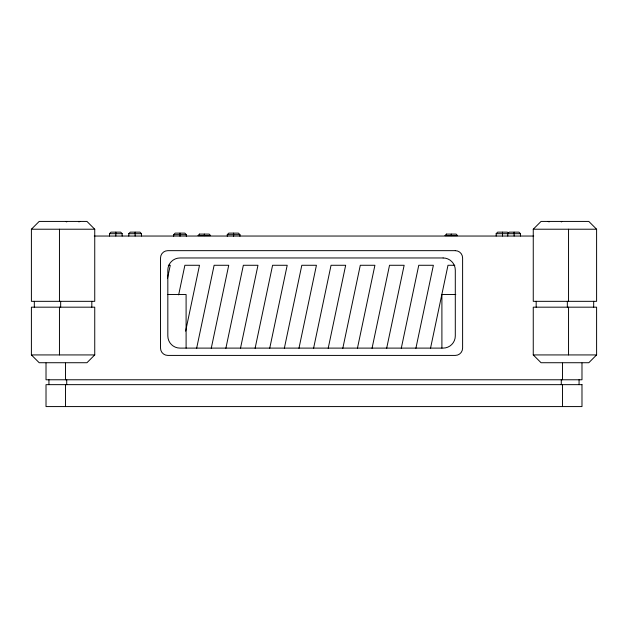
<?xml version="1.0" encoding="UTF-8"?>
<svg xmlns="http://www.w3.org/2000/svg" width="628" height="628" viewBox="0 0 628 628"><rect width="100%" height="100%" fill="white"/><g stroke="black" fill="none" stroke-linecap="round" stroke-linejoin="round"><path stroke-width="0.94" d="M167.448 278.636L170.267 265.275L168.312 265.275M178.65 294.862L184.883 265.275L199.5 265.275L185.637 331.129M196.635 348.305L214.117 265.275L228.733 265.275L211.251 348.305M225.868 348.305L243.35 265.275L257.967 265.275L240.485 348.305M255.101 348.305L272.583 265.275L287.2 265.275L269.718 348.305M284.335 348.305L301.817 265.275L316.434 265.275L298.959 348.305M313.576 348.305L331.05 265.275L345.667 265.275L328.193 348.305M342.81 348.305L360.291 265.275L374.908 265.275L357.426 348.305M372.043 348.305L389.525 265.275L404.142 265.275L386.66 348.305M401.276 348.305L418.758 265.275L433.375 265.275L415.893 348.305M430.51 348.305L447.992 265.275L454.813 265.275M109.5 236.042L109.5 233.702L110.975 232.14L120.686 232.14L122.162 233.702L122.162 236.042M128.795 236.042L128.795 233.702L130.271 232.14L139.973 232.14L141.457 233.702L141.457 236.042M173.681 236.238L173.681 234.676L175.157 233.121L184.86 233.121L186.335 234.676L186.335 236.238M227.273 236.238L227.273 234.676L228.749 233.121L238.459 233.121L239.935 234.676L239.935 236.238M496.167 236.042L496.167 233.702L497.643 232.14L507.345 232.14L508.335 233.184M31.4 229.22L39.195 221.425L86.947 221.425L94.742 229.22L94.742 301.33L31.4 301.33L31.4 229.22L94.742 229.22M94.742 354.93L86.947 362.725L39.195 362.725L31.4 354.93L31.4 307.178L94.742 307.178L94.742 354.93L31.4 354.93M533.258 229.22L541.053 221.425L588.805 221.425L596.6 229.22L596.6 301.33L533.258 301.33L533.258 229.22L596.6 229.22M596.6 354.93L588.805 362.725L541.053 362.725L533.258 354.93L533.258 307.178L596.6 307.178L596.6 354.93L533.258 354.93M78.877 221.927L79.889 221.425M561.244 221.927L562.256 221.425M109.5 233.702L122.162 233.702M128.795 233.702L141.457 233.702M496.167 233.702L520.439 233.702L520.439 236.042M173.681 234.676L186.335 234.676M227.273 234.676L239.935 234.676M94.263 236.042L533.714 236.042M167.433 294.508L186.1 294.508L186.1 348.108M455.795 294.508L441.9 294.508L441.9 348.108M548.111 221.425L549.123 221.927M65.744 221.425L66.756 221.927M520.439 233.702L518.964 232.14L509.261 232.14L507.785 233.702L507.785 236.042M593.68 301.33L593.68 307.178M581.983 363.023L581.983 379.775L46.017 379.775L46.017 363.023M579.063 379.775L579.063 384.65M568.544 229.22L568.544 301.33M568.544 307.178L568.544 354.93M567.335 301.33L567.335 307.178M562.492 363.157L562.492 379.775M562.492 384.65L562.492 406.575M561.283 379.775L561.283 384.65M536.179 301.33L536.179 307.178M514.112 232.14L514.112 236.042M502.494 232.14L502.494 236.042M451.257 234.095L451.257 235.649M233.608 233.121L233.608 236.238M204.312 234.095L204.312 235.649M180.008 233.121L180.008 236.238M135.122 232.14L135.122 236.042M115.835 232.14L115.835 236.042M91.821 301.33L91.821 307.178M66.717 379.775L66.717 384.65M65.508 363.157L65.508 379.775M65.508 384.65L65.508 406.575M60.665 301.33L60.665 307.178M59.456 229.22L59.456 301.33M59.456 307.178L59.456 354.93M48.937 379.775L48.937 384.65M34.32 301.33L34.32 307.178M199.453 234.095L197.977 235.649L210.639 235.649L209.163 234.095L199.453 234.095M446.406 234.095L444.922 235.649L457.584 235.649L456.109 234.095L446.406 234.095M455.3 250.658L167.825 250.658A7.308 7.308 0 0 0 160.517 257.967L160.517 348.108A7.308 7.308 0 0 0 167.825 355.417L455.3 355.417A7.308 7.308 0 0 0 462.608 348.108L462.608 257.967A7.308 7.308 0 0 0 455.3 250.658M443.117 257.967L180.008 257.967A12.183 12.183 0 0 0 167.825 270.15L167.825 335.925A12.183 12.183 0 0 0 180.008 348.108L443.117 348.108A12.183 12.183 0 0 0 455.3 335.925L455.3 270.15A12.183 12.183 0 0 0 443.117 257.967M581.983 384.65L46.017 384.65L46.017 406.575L581.983 406.575L581.983 384.65"/></g></svg>
